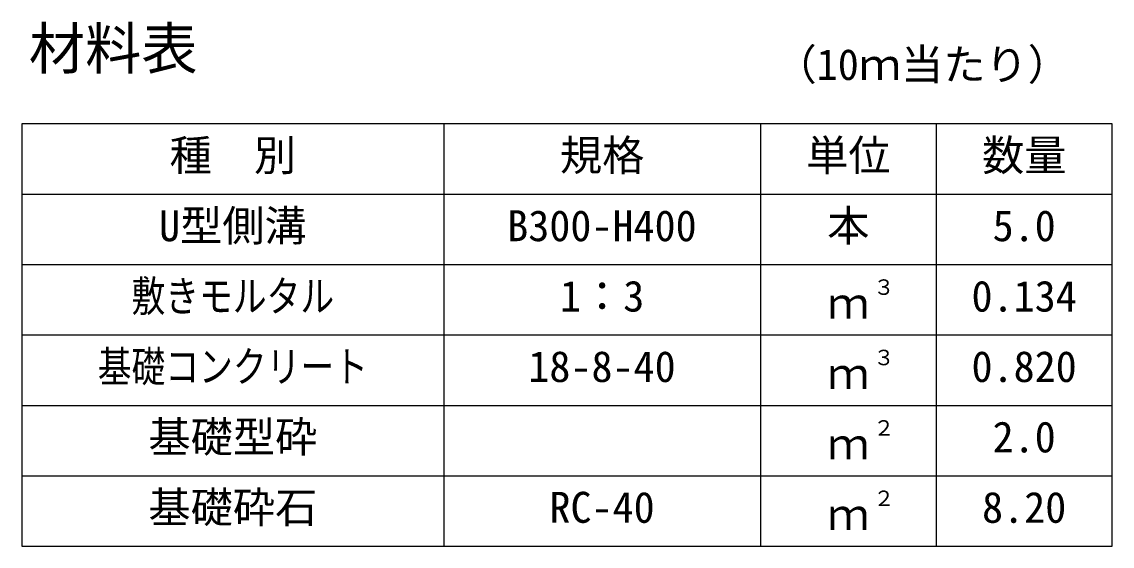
# Model space of a CAD drawing. Units: millimetres, scale not verified. Extents: x -25200 to 25200, y -8910 to 8910.
# Drawn here: x 8780 to 10330, y 4246 to 4991 of the extents above; entities that cross this region are included whole.
import ezdxf
from ezdxf.enums import TextEntityAlignment as Align

# ---------------------------------------------------------------- set-up
doc = ezdxf.new("R2010")
doc.units = ezdxf.units.MM
doc.header["$LTSCALE"] = 30
for name, color, linetype, lineweight in [('0-3_HYO', 3, 'Continuous', 25), ('0-4_HYO2', 4, 'Continuous', 25), ('0-6_TXT', 7, 'Continuous', 25)]:
    doc.layers.add(name, color=color, linetype=linetype, lineweight=lineweight)
doc.styles.add('ＭＳ ゴシック', font='')
doc.styles.get('ＭＳ ゴシック').set_extended_font_data('MS Gothic')

msp = doc.modelspace()

# ---------------------------------------------------------------- linework, layer by layer
at = {"layer": '0-3_HYO'}
for p, q in [((9379.78, 4845.8), (9379.78, 4245.8)), ((9829.78, 4845.8), (9829.78, 4245.8)), ((10079.78, 4845.8), (10079.78, 4245.8)), ((8779.78, 4745.8), (10329.78, 4745.8))]:
    msp.add_line(p, q, dxfattribs=at)
msp.add_lwpolyline([(8779.78, 4245.8), (10329.78, 4245.8), (10329.78, 4845.8), (8779.78, 4845.8)], close=True, dxfattribs=at)
at = {"layer": '0-4_HYO2'}
for p, q in [((8779.78, 4645.8), (10329.78, 4645.8)), ((8779.78, 4545.8), (10329.78, 4545.8)), ((8779.78, 4445.8), (10329.78, 4445.8)), ((8779.78, 4345.8), (10329.78, 4345.8))]:
    msp.add_line(p, q, dxfattribs=at)

# ---------------------------------------------------------------- texts
at = {"layer": '0-6_TXT', "style": 'ＭＳ ゴシック'}
for s, height, p in [('材料表', 58.65, (8789.78, 4905.8)), ('（10ｍ当たり）', 43.99, (9849.78, 4894.8)), ('種\u3000別', 43.99, (8989.78, 4765.8)), ('規格', 43.99, (9544.78, 4765.8)), ('単位', 43.99, (9894.78, 4765.8)), ('数量', 43.99, (10144.78, 4765.8)), ('U型側溝', 43.99, (8974.78, 4665.8)), ('本', 43.99, (9924.78, 4665.8)), ('B300-H400', 43.99, (9469.78, 4665.8)), ('5.0', 43.99, (10159.78, 4665.8)), ('1：3', 43.99, (9544.78, 4565.8)), ('３', 21.99, (9990.32, 4596.17)), ('0.134', 43.99, (10129.78, 4565.8)), ('ｍ', 43.99, (9924.78, 4555.8)), ('18-8-40', 43.99, (9499.78, 4465.8)), ('３', 21.99, (9990.32, 4496.17)), ('0.820', 43.99, (10129.78, 4465.8)), ('ｍ', 43.99, (9924.78, 4455.8)), ('基礎型砕', 43.99, (8959.78, 4365.8)), ('２', 21.99, (9990.32, 4396.17)), ('2.0', 43.99, (10159.78, 4365.8)), ('ｍ', 43.99, (9924.78, 4355.8)), ('基礎砕石', 43.99, (8959.78, 4265.8)), ('２', 21.99, (9990.32, 4296.17)), ('RC-40', 43.99, (9529.78, 4265.8)), ('8.20', 43.99, (10144.78, 4265.8)), ('ｍ', 43.99, (9924.78, 4255.8))]:
    msp.add_text(s, height=height, dxfattribs=at).set_placement(p, align=Align.BOTTOM_LEFT)
at = {"layer": '0-6_TXT', "style": 'ＭＳ ゴシック', "width": 0.8}
for s, p in [('敷きモルタル', (8935.78, 4565.8)), ('基礎コンクリート', (8887.78, 4465.8))]:
    msp.add_text(s, height=43.99, dxfattribs=at).set_placement(p, align=Align.BOTTOM_LEFT)

doc.saveas('drawing.dxf')
